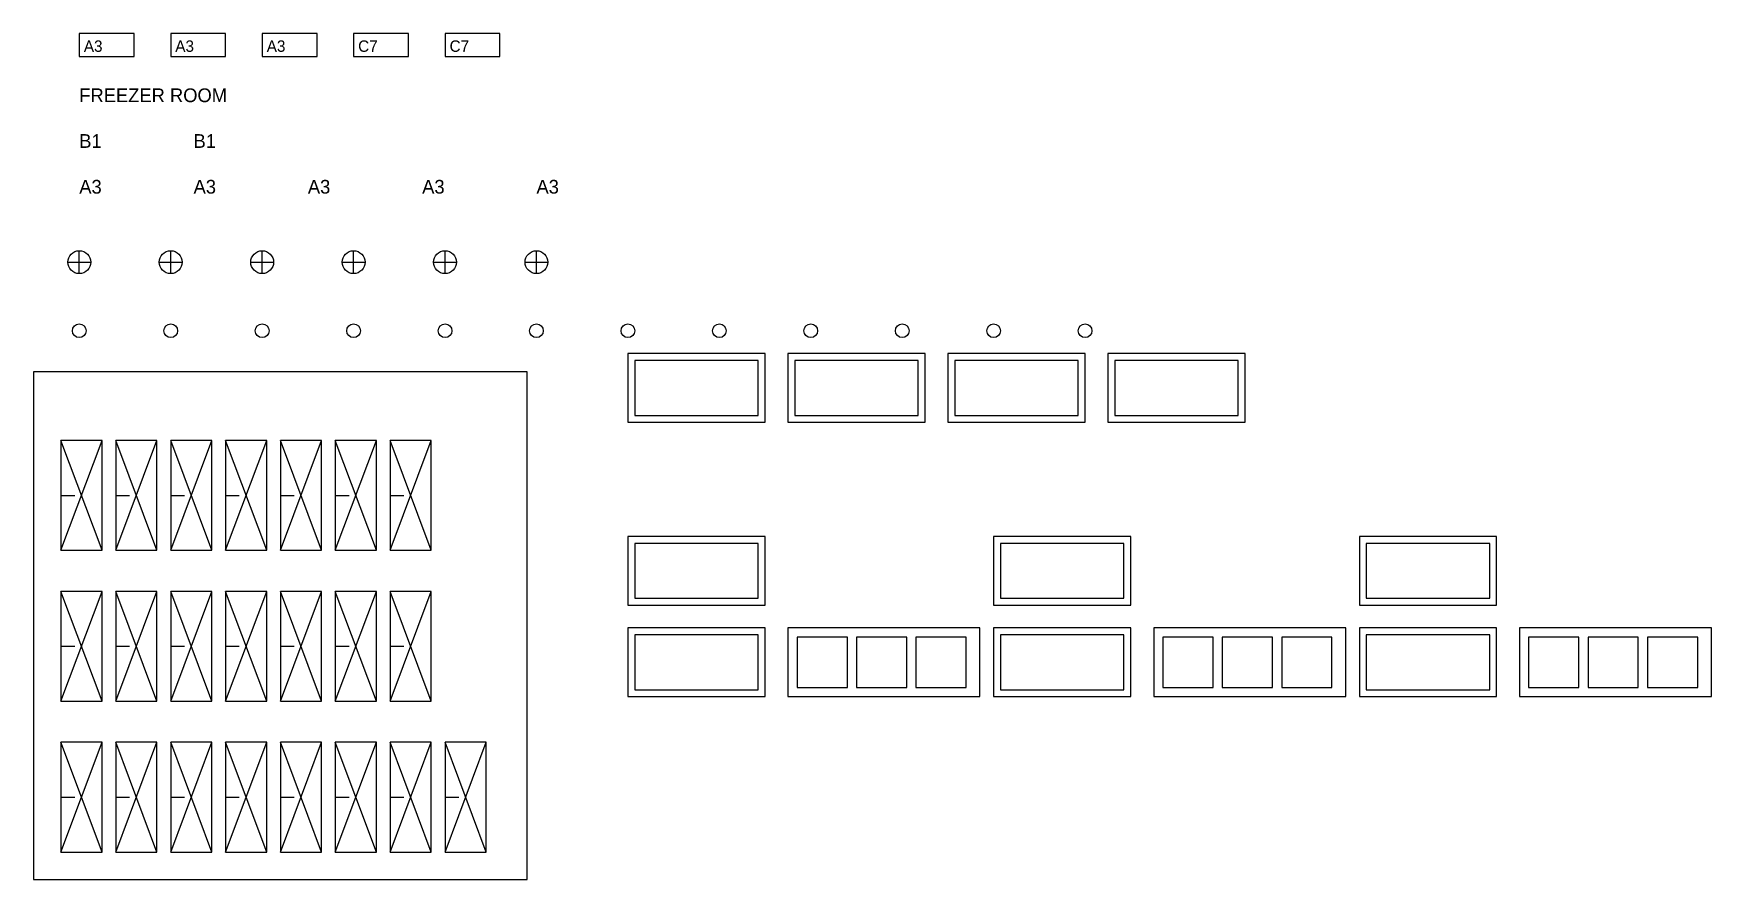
# Model space of a CAD drawing. Header units: inches. Extents: x 0 to 734, y 0 to 370.
import ezdxf

# ---------------------------------------------------------------- set-up
doc = ezdxf.new("R2010")
doc.units = ezdxf.units.IN
doc.header["$MEASUREMENT"] = 0
for name, color, linetype in [('A-ANNO', 7, 'Continuous'), ('A-WALL', 7, 'Continuous'), ('E-LITE', 2, 'Continuous'), ('K-EQPM', 3, 'Continuous')]:
    doc.layers.add(name, color=color, linetype=linetype)

# ---------------------------------------------------------------- blocks, each defined once
blk = doc.blocks.new('SHELF-18X48')
for p, q in [((0, 0), (18, 48)), ((18, 0), (0, 48)), ((0, 24), (6, 24))]:
    blk.add_line(p, q)
at = {"flags": 128}
blk.add_lwpolyline([(0, 0), (18, 0), (18, 48), (0, 48)], close=True, dxfattribs=at)
blk = doc.blocks.new('TABLE-30X60')
at = {"flags": 128}
for points in [[(0, 0), (60, 0), (60, 30), (0, 30)], [(3, 3), (57, 3), (57, 27), (3, 27)]]:
    blk.add_lwpolyline(points, close=True, dxfattribs=at)
blk = doc.blocks.new('SINK-3COMP')
at = {"flags": 128}
for points in [[(0, 0), (84, 0), (84, 30), (0, 30)], [(4, 4), (26, 4), (26, 26), (4, 26)], [(30, 4), (52, 4), (52, 26), (30, 26)], [(56, 4), (78, 4), (78, 26), (56, 26)]]:
    blk.add_lwpolyline(points, close=True, dxfattribs=at)
blk = doc.blocks.new('PREP-ZONE')
for name, p in [('TABLE-30X60', (0, 40)), ('TABLE-30X60', (0, 0)), ('SINK-3COMP', (70, 0))]:
    blk.add_blockref(name, p)
blk = doc.blocks.new('LIGHT')
for p, q in [((-5, 0), (5, 0)), ((0, -5), (0, 5))]:
    blk.add_line(p, q)
blk.add_circle((0, 0), 5)
blk = doc.blocks.new('TAG-RECT')
at = {"flags": 128}
blk.add_lwpolyline([(0, 0), (24, 0), (24, 10), (0, 10)], close=True, dxfattribs=at)
blk.add_attdef('ITEM', (2, 2), '', height=5)

msp = doc.modelspace()

# ---------------------------------------------------------------- linework, layer by layer
at = {"layer": 'A-WALL', "flags": 128}
msp.add_lwpolyline([(0, 0), (216, 0), (216, 222), (0, 222)], close=True, dxfattribs=at)
at = {"layer": 'E-LITE'}
for centre in [(20, 240), (60, 240), (100, 240), (140, 240), (180, 240), (220, 240), (260, 240), (300, 240), (340, 240), (380, 240), (420, 240), (460, 240)]:
    msp.add_circle(centre, 3, dxfattribs=at)

# ---------------------------------------------------------------- block references
at = {"layer": 'A-ANNO'}
for p, values in [((20, 360), {'ITEM': 'A3'}), ((60, 360), {'ITEM': 'A3'}), ((100, 360), {'ITEM': 'A3'}), ((140, 360), {'ITEM': 'C7'}), ((180, 360), {'ITEM': 'C7'})]:
    msp.add_blockref('TAG-RECT', p, dxfattribs=at).add_auto_attribs(values)
at = {"layer": 'E-LITE'}
for p in [(20, 270), (60, 270), (100, 270), (140, 270), (180, 270), (220, 270)]:
    msp.add_blockref('LIGHT', p, dxfattribs=at)
at = {"layer": 'K-EQPM'}
for name, p in [('TABLE-30X60', (260, 200)), ('TABLE-30X60', (330, 200)), ('TABLE-30X60', (400, 200)), ('TABLE-30X60', (470, 200)), ('SHELF-18X48', (12, 144)), ('SHELF-18X48', (36, 144)), ('SHELF-18X48', (60, 144)), ('SHELF-18X48', (84, 144)), ('SHELF-18X48', (108, 144)), ('SHELF-18X48', (132, 144)), ('SHELF-18X48', (156, 144)), ('PREP-ZONE', (260, 80)), ('PREP-ZONE', (420, 80)), ('PREP-ZONE', (580, 80)), ('SHELF-18X48', (12, 78)), ('SHELF-18X48', (36, 78)), ('SHELF-18X48', (60, 78)), ('SHELF-18X48', (84, 78)), ('SHELF-18X48', (108, 78)), ('SHELF-18X48', (132, 78)), ('SHELF-18X48', (156, 78)), ('SHELF-18X48', (12, 12)), ('SHELF-18X48', (36, 12)), ('SHELF-18X48', (60, 12)), ('SHELF-18X48', (84, 12)), ('SHELF-18X48', (108, 12)), ('SHELF-18X48', (132, 12)), ('SHELF-18X48', (156, 12)), ('SHELF-18X48', (180, 12))]:
    msp.add_blockref(name, p, dxfattribs=at)

# ---------------------------------------------------------------- texts
at = {"layer": 'A-ANNO'}
for s, p in [('FREEZER ROOM', (20, 340)), ('B1', (20, 320)), ('B1', (70, 320)), ('A3', (20, 300)), ('A3', (70, 300)), ('A3', (120, 300)), ('A3', (170, 300)), ('A3', (220, 300))]:
    msp.add_text(s, height=6, dxfattribs=at).set_placement(p)

doc.saveas('drawing.dxf')
